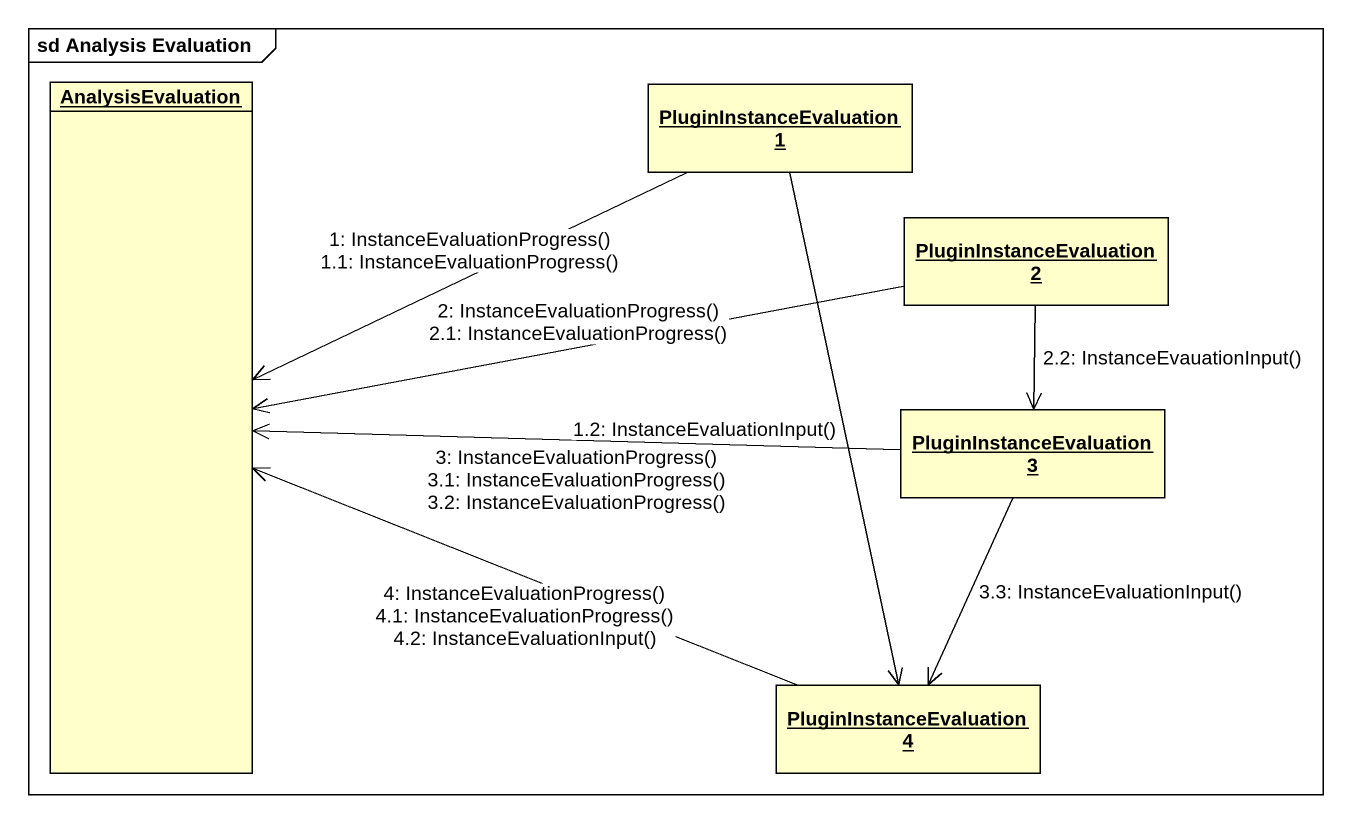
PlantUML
@startuml
mainframe sd Analysis Evaluation
hide circle
hide empty members
object AnalysisEvaluation
object "PluginInstanceEvaluation 1" as PluginInstanceEvaluation_1
object "PluginInstanceEvaluation 2" as PluginInstanceEvaluation_2
object "PluginInstanceEvaluation 3" as PluginInstanceEvaluation_3
object "PluginInstanceEvaluation 4" as PluginInstanceEvaluation_4
PluginInstanceEvaluation_1 -left-> AnalysisEvaluation : 1: InstanceEvaluationProgress()\n1.1: InstanceEvaluationProgress()
PluginInstanceEvaluation_1 --> PluginInstanceEvaluation_4 : 1.2: InstanceEvaluationInput()
PluginInstanceEvaluation_2 -left-> AnalysisEvaluation : 2: InstanceEvaluationProgress()\n2.1: InstanceEvaluationProgress()
PluginInstanceEvaluation_2 --> PluginInstanceEvaluation_3 : 2.2: InstanceEvauationInput()
PluginInstanceEvaluation_3 -left-> AnalysisEvaluation : 3: InstanceEvaluationProgress()\n3.1: InstanceEvaluationProgress()\n3.2: InstanceEvaluationProgress()
PluginInstanceEvaluation_3 --> PluginInstanceEvaluation_4 : 3.3: InstanceEvaluationInput()
PluginInstanceEvaluation_4 -left-> AnalysisEvaluation : 4: InstanceEvaluationProgress()\n4.1: InstanceEvaluationProgress()\n4.2: InstanceEvaluationInput()
@enduml
